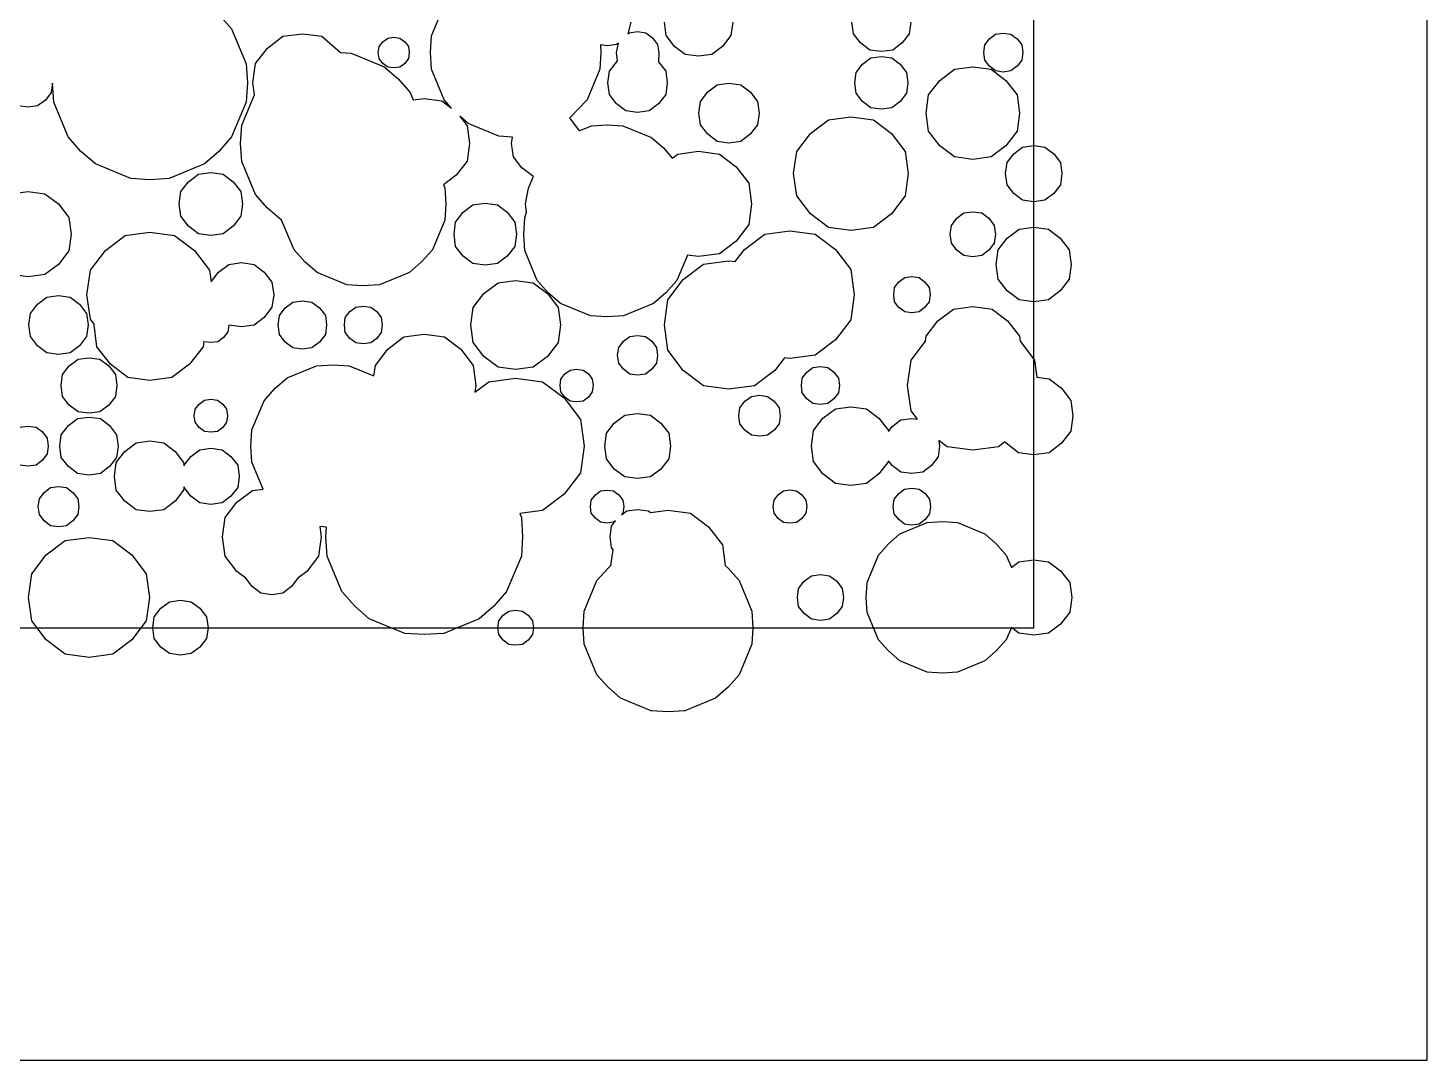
# Model space of a CAD drawing. Extents: x 58 to 158, y 90 to 190.
# Drawn here: x 122.37 to 157.95, y 89.7 to 115.96 of the extents above; entities that cross this region are included whole.
import ezdxf

# ---------------------------------------------------------------- set-up
doc = ezdxf.new("R2010")
doc.units = 0
doc.layers.get('0').update_dxf_attribs({"linetype": 'CONTINUOUS'})

msp = doc.modelspace()

# ---------------------------------------------------------------- linework, layer by layer
at = {"color": 7}
for p, q in [((157.951, 89.7008), (157.951, 189.701)), ((147.95, 100.7), (147.95, 177.701)), ((70.4494, 100.7), (147.95, 100.7)), ((57.9508, 89.7008), (157.951, 89.7008))]:
    msp.add_line(p, q, dxfattribs=at)
at = {"color": 132}
for p, q in [((132.635, 115.755), (132.959, 116.532)), ((137.703, 116.1), (137.63, 115.81)), ((128.461, 115.444), (128.856, 115.744)), ((128.856, 115.744), (129.35, 115.81)), ((129.35, 115.81), (129.844, 115.744)), ((129.844, 115.744), (130.322, 115.335)), ((132.606, 115.331), (132.635, 115.755)), ((137.63, 115.81), (137.664, 115.836)), ((137.664, 115.836), (137.875, 115.864)), ((137.875, 115.864), (138.086, 115.836)), ((138.086, 115.836), (138.256, 115.708)), ((138.256, 115.708), (138.384, 115.54)), ((128.159, 115.051), (128.461, 115.444)), ((130.322, 115.335), (130.588, 115.318)), ((130.588, 115.318), (131.433, 114.97)), ((132.635, 114.905), (132.606, 115.331)), ((136.944, 115.331), (136.915, 114.905)), ((137.1, 115.5), (136.931, 115.524)), ((136.931, 115.524), (136.944, 115.331)), ((137.337, 115.532), (137.1, 115.5)), ((137.392, 115.573), (137.337, 115.532)), ((137.338, 115.331), (137.392, 115.573)), ((137.366, 115.12), (137.338, 115.331)), ((138.384, 115.54), (138.413, 115.331)), ((138.413, 115.331), (138.41, 115.091)), ((128.093, 114.56), (128.159, 115.051)), ((131.433, 114.97), (131.782, 114.667)), ((137.159, 114.855), (137.366, 115.12)), ((138.41, 115.091), (138.592, 114.855)), ((131.782, 114.667), (132.088, 114.319)), ((132.959, 114.128), (132.635, 114.905)), ((136.915, 114.905), (136.591, 114.128)), ((137.119, 114.56), (137.159, 114.855)), ((138.592, 114.855), (138.631, 114.56)), ((127.813, 113.48), (128.134, 114.252)), ((128.134, 114.252), (128.093, 114.56)), ((132.088, 114.319), (132.169, 114.125)), ((137.159, 114.265), (137.119, 114.56)), ((137.341, 114.028), (137.159, 114.265)), ((138.592, 114.265), (138.41, 114.028)), ((138.631, 114.56), (138.592, 114.265)), ((132.169, 114.125), (132.45, 114.162)), ((132.45, 114.162), (132.901, 114.102)), ((132.901, 114.102), (133.143, 113.918)), ((133.143, 113.918), (132.959, 114.128)), ((136.591, 114.128), (136.142, 113.661)), ((137.578, 113.848), (137.341, 114.028)), ((138.41, 114.028), (138.172, 113.848)), ((133.565, 113.526), (133.354, 113.709)), ((133.354, 113.709), (133.539, 113.468)), ((134.346, 113.203), (133.565, 113.526)), ((136.142, 113.661), (136.172, 113.637)), ((136.172, 113.637), (136.387, 113.337)), ((137.875, 113.809), (137.578, 113.848)), ((138.172, 113.848), (137.875, 113.809)), ((142.271, 113.273), (142.729, 113.621)), ((142.729, 113.621), (143.299, 113.696)), ((143.299, 113.696), (143.871, 113.621)), ((143.871, 113.621), (144.329, 113.273)), ((127.781, 113.02), (127.813, 113.48)), ((133.539, 113.468), (133.599, 113.02)), ((134.692, 113.181), (134.346, 113.203)), ((134.67, 113.02), (134.692, 113.181)), ((136.387, 113.337), (136.7, 113.466)), ((136.7, 113.466), (137.1, 113.492)), ((137.1, 113.492), (137.501, 113.466)), ((137.501, 113.466), (138.231, 113.166)), ((138.231, 113.166), (138.533, 112.903)), ((141.921, 112.817), (142.271, 113.273)), ((144.329, 113.273), (144.679, 112.817)), ((127.813, 112.559), (127.781, 113.02)), ((133.599, 113.02), (133.539, 112.572)), ((134.717, 112.677), (134.67, 113.02)), ((138.533, 112.903), (138.759, 112.647)), ((138.895, 112.75), (139.426, 112.82)), ((139.426, 112.82), (139.955, 112.75)), ((141.844, 112.25), (141.921, 112.817)), ((144.679, 112.817), (144.756, 112.25)), ((128.163, 111.72), (127.813, 112.559)), ((133.539, 112.572), (133.263, 112.212)), ((134.928, 112.402), (134.717, 112.677)), ((138.759, 112.647), (138.895, 112.75)), ((139.955, 112.75), (140.379, 112.427)), ((140.379, 112.427), (140.703, 112.006)), ((133.263, 112.212), (132.939, 111.967)), ((135.205, 112.193), (134.928, 112.402)), ((135.102, 111.877), (135.231, 112.189)), ((135.231, 112.189), (135.205, 112.193)), ((141.921, 111.683), (141.844, 112.25)), ((144.756, 112.25), (144.679, 111.683)), ((128.468, 111.373), (128.163, 111.72)), ((132.939, 111.967), (132.971, 111.893)), ((132.971, 111.893), (132.999, 111.481)), ((135.021, 111.481), (135.102, 111.877)), ((140.703, 112.006), (140.774, 111.481)), ((128.818, 111.07), (128.468, 111.373)), ((132.999, 111.481), (132.971, 111.069)), ((133.438, 111.268), (133.689, 111.457)), ((133.689, 111.457), (134.001, 111.499)), ((134.001, 111.499), (134.312, 111.457)), ((134.312, 111.457), (134.561, 111.268)), ((135.049, 111.274), (135.021, 111.481)), ((140.774, 111.481), (140.703, 110.954)), ((142.271, 111.227), (141.921, 111.683)), ((144.679, 111.683), (144.329, 111.227)), ((129.143, 110.316), (128.818, 111.07)), ((132.971, 111.069), (132.657, 110.316)), ((133.207, 110.71), (133.248, 111.02)), ((133.248, 111.02), (133.438, 111.268)), ((134.561, 111.268), (134.753, 111.02)), ((134.753, 111.02), (134.794, 110.71)), ((134.982, 110.71), (135.009, 111.126)), ((135.009, 111.126), (135.049, 111.274)), ((142.729, 110.88), (142.271, 111.227)), ((144.329, 111.227), (143.871, 110.88)), ((133.248, 110.4), (133.207, 110.71)), ((134.794, 110.71), (134.753, 110.4)), ((135.009, 110.294), (134.982, 110.71)), ((140.703, 110.954), (140.379, 110.532)), ((143.299, 110.804), (142.729, 110.88)), ((143.871, 110.88), (143.299, 110.804)), ((129.416, 110.006), (129.143, 110.316)), ((132.657, 110.316), (132.384, 110.006)), ((133.438, 110.152), (133.248, 110.4)), ((134.753, 110.4), (134.561, 110.152)), ((135.326, 109.535), (135.009, 110.294)), ((140.379, 110.532), (139.955, 110.21)), ((129.728, 109.735), (129.416, 110.006)), ((129.416, 110.006), (129.416, 110.006)), ((132.384, 110.006), (132.071, 109.735)), ((133.689, 109.963), (133.438, 110.152)), ((134.001, 109.921), (133.689, 109.963)), ((134.312, 109.963), (134.001, 109.921)), ((134.561, 110.152), (134.312, 109.963)), ((139.142, 110.178), (138.875, 109.535)), ((139.426, 110.14), (139.142, 110.178)), ((139.955, 110.21), (139.426, 110.14)), ((130.485, 109.423), (129.728, 109.735)), ((132.071, 109.735), (131.314, 109.423)), ((130.9, 109.396), (130.485, 109.423)), ((131.314, 109.423), (130.9, 109.396)), ((135.602, 109.222), (135.326, 109.535)), ((138.875, 109.535), (138.598, 109.222)), ((135.917, 108.948), (135.602, 109.222)), ((136.682, 108.634), (135.917, 108.948)), ((138.282, 108.948), (137.518, 108.634)), ((138.598, 109.222), (138.282, 108.948)), ((137.1, 108.604), (136.682, 108.634)), ((137.518, 108.634), (137.1, 108.604)), ((126.625, 106.255), (126.727, 106.386)), ((126.727, 106.386), (126.86, 106.487)), ((126.86, 106.487), (127.025, 106.509)), ((127.025, 106.509), (127.19, 106.487)), ((127.19, 106.487), (127.324, 106.386)), ((127.324, 106.386), (127.424, 106.255)), ((126.603, 106.09), (126.625, 106.255)), ((126.625, 105.926), (126.603, 106.09)), ((127.424, 106.255), (127.447, 106.09)), ((127.447, 106.09), (127.424, 105.926)), ((126.727, 105.793), (126.625, 105.926)), ((126.86, 105.693), (126.727, 105.793)), ((127.025, 105.671), (126.86, 105.693)), ((127.19, 105.693), (127.025, 105.671)), ((127.324, 105.793), (127.19, 105.693)), ((127.424, 105.926), (127.324, 105.793))]:
    msp.add_line(p, q, dxfattribs=at)
at = {"color": 52}
for p, q in [((127.229, 116.302), (127.552, 115.936)), ((127.552, 115.936), (127.923, 115.047)), ((127.923, 115.047), (127.956, 114.56)), ((122.964, 114.318), (122.815, 114.124)), ((122.995, 114.549), (122.964, 114.318)), ((123.027, 114.072), (122.995, 114.549)), ((127.956, 114.56), (127.923, 114.072)), ((122.375, 113.943), (122.131, 113.975)), ((122.619, 113.975), (122.375, 113.943)), ((122.815, 114.124), (122.619, 113.975)), ((123.398, 113.185), (123.027, 114.072)), ((127.923, 114.072), (127.552, 113.185)), ((123.72, 112.817), (123.398, 113.185)), ((127.552, 113.185), (127.229, 112.817)), ((124.091, 112.496), (123.72, 112.817)), ((127.229, 112.817), (126.86, 112.496)), ((124.985, 112.128), (124.091, 112.496)), ((126.86, 112.496), (125.965, 112.128)), ((125.475, 112.095), (124.985, 112.128)), ((125.965, 112.128), (125.475, 112.095)), ((121.945, 111.74), (122.375, 111.797)), ((122.375, 111.797), (122.804, 111.74)), ((122.804, 111.74), (123.148, 111.479)), ((123.148, 111.479), (123.412, 111.136)), ((123.412, 111.136), (123.469, 110.71)), ((123.469, 110.71), (123.412, 110.283)), ((123.148, 109.941), (122.804, 109.681)), ((123.412, 110.283), (123.148, 109.941)), ((122.375, 109.623), (121.938, 109.686)), ((122.804, 109.681), (122.375, 109.623)), ((122.786, 104.142), (122.949, 104.265)), ((122.949, 104.265), (123.15, 104.291)), ((123.15, 104.291), (123.352, 104.265)), ((123.352, 104.265), (123.515, 104.142)), ((144.665, 104.225), (144.85, 104.25)), ((144.85, 104.25), (145.036, 104.225)), ((122.634, 103.78), (122.662, 103.981)), ((122.662, 103.981), (122.786, 104.142)), ((123.515, 104.142), (123.638, 103.981)), ((123.638, 103.981), (123.665, 103.78)), ((144.377, 103.78), (144.402, 103.965)), ((144.402, 103.965), (144.515, 104.112)), ((144.515, 104.112), (144.665, 104.225)), ((145.036, 104.225), (145.185, 104.112)), ((145.185, 104.112), (145.299, 103.965)), ((145.299, 103.965), (145.324, 103.78)), ((122.662, 103.579), (122.634, 103.78)), ((122.786, 103.418), (122.662, 103.579)), ((123.638, 103.579), (123.515, 103.418)), ((123.665, 103.78), (123.638, 103.579)), ((144.402, 103.595), (144.377, 103.78)), ((144.515, 103.448), (144.402, 103.595)), ((145.299, 103.595), (145.185, 103.448)), ((145.324, 103.78), (145.299, 103.595)), ((122.949, 103.295), (122.786, 103.418)), ((123.15, 103.269), (122.949, 103.295)), ((123.352, 103.295), (123.15, 103.269)), ((123.515, 103.418), (123.352, 103.295)), ((144.665, 103.335), (144.515, 103.448)), ((144.85, 103.31), (144.665, 103.335)), ((145.036, 103.335), (144.85, 103.31)), ((145.185, 103.448), (145.036, 103.335)), ((141.968, 101.699), (142.11, 101.883)), ((142.11, 101.883), (142.295, 102.023)), ((142.295, 102.023), (142.525, 102.053)), ((142.525, 102.053), (142.755, 102.023)), ((142.755, 102.023), (142.94, 101.883)), ((142.94, 101.883), (143.082, 101.699)), ((125.975, 101.36), (126.25, 101.398)), ((126.25, 101.398), (126.526, 101.36)), ((141.938, 101.471), (141.968, 101.699)), ((141.968, 101.242), (141.938, 101.471)), ((143.082, 101.699), (143.112, 101.471)), ((143.112, 101.471), (143.082, 101.242)), ((125.585, 100.973), (125.754, 101.194)), ((125.754, 101.194), (125.975, 101.36)), ((126.526, 101.36), (126.746, 101.194)), ((126.746, 101.194), (126.915, 100.973)), ((142.11, 101.057), (141.968, 101.242)), ((142.295, 100.918), (142.11, 101.057)), ((142.94, 101.057), (142.755, 100.918)), ((143.082, 101.242), (142.94, 101.057)), ((125.549, 100.7), (125.585, 100.973)), ((125.585, 100.426), (125.549, 100.7)), ((126.915, 100.973), (126.952, 100.7)), ((126.952, 100.7), (126.915, 100.426)), ((142.525, 100.886), (142.295, 100.918)), ((142.755, 100.918), (142.525, 100.886)), ((125.754, 100.207), (125.585, 100.426)), ((126.915, 100.426), (126.746, 100.207)), ((125.975, 100.04), (125.754, 100.207)), ((126.25, 100.003), (125.975, 100.04)), ((126.526, 100.04), (126.25, 100.003)), ((126.746, 100.207), (126.526, 100.04))]:
    msp.add_line(p, q, dxfattribs=at)
at = {"color": 213}
for p, q in [((138.602, 115.762), (138.556, 116.1)), ((140.294, 116.1), (140.249, 115.762)), ((143.367, 115.809), (143.327, 116.1)), ((144.823, 116.1), (144.784, 115.809)), ((138.811, 115.489), (138.602, 115.762)), ((140.249, 115.762), (140.039, 115.489)), ((143.546, 115.575), (143.367, 115.809)), ((144.784, 115.809), (144.604, 115.575)), ((139.084, 115.282), (138.811, 115.489)), ((139.426, 115.237), (139.084, 115.282)), ((139.766, 115.282), (139.426, 115.237)), ((140.039, 115.489), (139.766, 115.282)), ((143.782, 115.395), (143.546, 115.575)), ((144.075, 115.357), (143.782, 115.395)), ((144.369, 115.395), (144.075, 115.357)), ((144.604, 115.575), (144.369, 115.395)), ((133.969, 109.201), (134.327, 109.474)), ((134.327, 109.474), (134.775, 109.533)), ((134.775, 109.533), (135.223, 109.474)), ((135.223, 109.474), (135.582, 109.201)), ((133.695, 108.844), (133.969, 109.201)), ((135.582, 109.201), (135.856, 108.844)), ((133.634, 108.401), (133.695, 108.844)), ((135.856, 108.844), (135.916, 108.401)), ((133.695, 107.956), (133.634, 108.401)), ((135.916, 108.401), (135.856, 107.956)), ((133.969, 107.599), (133.695, 107.956)), ((135.856, 107.956), (135.582, 107.599)), ((134.327, 107.326), (133.969, 107.599)), ((135.582, 107.599), (135.223, 107.326)), ((134.775, 107.267), (134.327, 107.326)), ((135.223, 107.326), (134.775, 107.267))]:
    msp.add_line(p, q, dxfattribs=at)
at = {"color": 183}
for p, q in [((131.397, 115.606), (131.521, 115.7)), ((131.521, 115.7), (131.676, 115.721)), ((131.676, 115.721), (131.829, 115.7)), ((131.829, 115.7), (131.953, 115.606)), ((131.282, 115.331), (131.302, 115.484)), ((131.302, 115.176), (131.282, 115.331)), ((131.302, 115.484), (131.397, 115.606)), ((131.953, 115.606), (132.048, 115.484)), ((132.048, 115.484), (132.068, 115.331)), ((132.068, 115.331), (132.048, 115.176)), ((131.397, 115.054), (131.302, 115.176)), ((131.521, 114.96), (131.397, 115.054)), ((131.676, 114.94), (131.521, 114.96)), ((131.829, 114.96), (131.676, 114.94)), ((131.953, 115.054), (131.829, 114.96)), ((132.048, 115.176), (131.953, 115.054)), ((135.927, 107.024), (136.028, 107.156)), ((136.028, 107.156), (136.16, 107.255)), ((136.16, 107.255), (136.325, 107.278)), ((136.325, 107.278), (136.49, 107.255)), ((136.49, 107.255), (136.623, 107.156)), ((136.623, 107.156), (136.724, 107.024)), ((135.905, 106.86), (135.927, 107.024)), ((135.927, 106.696), (135.905, 106.86)), ((136.724, 107.024), (136.745, 106.86)), ((136.745, 106.86), (136.724, 106.696)), ((136.028, 106.565), (135.927, 106.696)), ((136.16, 106.464), (136.028, 106.565)), ((136.325, 106.443), (136.16, 106.464)), ((136.49, 106.464), (136.325, 106.443)), ((136.623, 106.565), (136.49, 106.464)), ((136.724, 106.696), (136.623, 106.565)), ((122.838, 102.551), (123.322, 102.917)), ((123.322, 102.917), (123.926, 102.997)), ((123.926, 102.997), (124.529, 102.917)), ((124.529, 102.917), (125.013, 102.551)), ((122.468, 102.07), (122.838, 102.551)), ((125.013, 102.551), (125.382, 102.07)), ((122.388, 101.471), (122.468, 102.07)), ((125.382, 102.07), (125.464, 101.471)), ((122.468, 100.871), (122.388, 101.471)), ((125.464, 101.471), (125.382, 100.871)), ((122.838, 100.39), (122.468, 100.871)), ((125.382, 100.871), (125.013, 100.39)), ((123.322, 100.022), (122.838, 100.39)), ((125.013, 100.39), (124.529, 100.022)), ((123.926, 99.9423), (123.322, 100.022)), ((124.529, 100.022), (123.926, 99.9423))]:
    msp.add_line(p, q, dxfattribs=at)
at = {"color": 9}
for p, q in [((146.703, 115.524), (146.823, 115.679)), ((146.823, 115.679), (146.98, 115.798)), ((146.98, 115.798), (147.175, 115.824)), ((147.175, 115.824), (147.37, 115.798)), ((147.37, 115.798), (147.527, 115.679)), ((147.527, 115.679), (147.647, 115.524)), ((146.677, 115.331), (146.703, 115.524)), ((146.703, 115.136), (146.677, 115.331)), ((147.647, 115.524), (147.673, 115.331)), ((147.673, 115.331), (147.647, 115.136)), ((143.435, 114.824), (143.597, 115.036)), ((143.597, 115.036), (143.809, 115.197)), ((143.809, 115.197), (144.075, 115.233)), ((144.075, 115.233), (144.341, 115.197)), ((144.341, 115.197), (144.554, 115.036)), ((144.554, 115.036), (144.716, 114.824)), ((146.823, 114.981), (146.703, 115.136)), ((146.98, 114.862), (146.823, 114.981)), ((147.527, 114.981), (147.37, 114.862)), ((147.647, 115.136), (147.527, 114.981)), ((143.399, 114.56), (143.435, 114.824)), ((144.716, 114.824), (144.752, 114.56)), ((147.175, 114.836), (146.98, 114.862)), ((147.37, 114.862), (147.175, 114.836)), ((143.435, 114.296), (143.399, 114.56)), ((143.597, 114.085), (143.435, 114.296)), ((144.716, 114.296), (144.554, 114.085)), ((144.752, 114.56), (144.716, 114.296)), ((143.809, 113.923), (143.597, 114.085)), ((144.075, 113.888), (143.809, 113.923)), ((144.341, 113.923), (144.075, 113.888)), ((144.554, 114.085), (144.341, 113.923)), ((122.436, 108.694), (122.618, 108.93)), ((122.618, 108.93), (122.855, 109.109)), ((122.855, 109.109), (123.15, 109.149)), ((123.15, 109.149), (123.446, 109.109)), ((123.446, 109.109), (123.683, 108.93)), ((123.683, 108.93), (123.863, 108.694)), ((130.711, 108.855), (130.9, 108.88)), ((130.9, 108.88), (131.09, 108.855)), ((122.396, 108.401), (122.436, 108.694)), ((123.863, 108.694), (123.904, 108.401)), ((130.418, 108.401), (130.442, 108.588)), ((130.442, 108.588), (130.558, 108.74)), ((130.558, 108.74), (130.711, 108.855)), ((131.09, 108.855), (131.241, 108.74)), ((131.241, 108.74), (131.358, 108.588)), ((131.358, 108.588), (131.384, 108.401)), ((122.436, 108.106), (122.396, 108.401)), ((123.904, 108.401), (123.863, 108.106)), ((130.442, 108.212), (130.418, 108.401)), ((130.558, 108.06), (130.442, 108.212)), ((131.358, 108.212), (131.241, 108.06)), ((131.384, 108.401), (131.358, 108.212)), ((122.618, 107.87), (122.436, 108.106)), ((122.855, 107.691), (122.618, 107.87)), ((123.683, 107.87), (123.446, 107.691)), ((123.863, 108.106), (123.683, 107.87)), ((130.711, 107.946), (130.558, 108.06)), ((130.9, 107.92), (130.711, 107.946)), ((131.09, 107.946), (130.9, 107.92)), ((131.241, 108.06), (131.09, 107.946)), ((137.368, 107.63), (137.395, 107.827)), ((137.395, 107.827), (137.517, 107.986)), ((137.517, 107.986), (137.676, 108.107)), ((137.676, 108.107), (137.875, 108.133)), ((137.875, 108.133), (138.074, 108.107)), ((138.074, 108.107), (138.234, 107.986)), ((138.234, 107.986), (138.355, 107.827)), ((138.355, 107.827), (138.383, 107.63)), ((123.15, 107.651), (122.855, 107.691)), ((123.446, 107.691), (123.15, 107.651)), ((137.395, 107.432), (137.368, 107.63)), ((138.383, 107.63), (138.355, 107.432)), ((137.517, 107.273), (137.395, 107.432)), ((137.676, 107.153), (137.517, 107.273)), ((137.875, 107.126), (137.676, 107.153)), ((138.074, 107.153), (137.875, 107.126)), ((138.234, 107.273), (138.074, 107.153)), ((138.355, 107.432), (138.234, 107.273)), ((140.477, 106.295), (140.604, 106.459)), ((140.604, 106.459), (140.769, 106.584)), ((140.769, 106.584), (140.975, 106.612)), ((140.975, 106.612), (141.181, 106.584)), ((141.181, 106.584), (141.347, 106.459)), ((141.347, 106.459), (141.472, 106.295)), ((140.45, 106.09), (140.477, 106.295)), ((140.477, 105.886), (140.45, 106.09)), ((141.472, 106.295), (141.5, 106.09)), ((141.5, 106.09), (141.472, 105.886)), ((140.604, 105.722), (140.477, 105.886)), ((140.769, 105.596), (140.604, 105.722)), ((141.347, 105.722), (141.181, 105.596)), ((141.472, 105.886), (141.347, 105.722)), ((140.975, 105.569), (140.769, 105.596)), ((141.181, 105.596), (140.975, 105.569))]:
    msp.add_line(p, q, dxfattribs=at)
at = {"color": 15}
for p, q in [((145.934, 114.906), (146.4, 114.969)), ((146.4, 114.969), (146.866, 114.906)), ((145.276, 114.253), (145.561, 114.624)), ((145.561, 114.624), (145.934, 114.906)), ((146.866, 114.906), (147.239, 114.624)), ((147.239, 114.624), (147.525, 114.253)), ((145.214, 113.79), (145.276, 114.253)), ((147.525, 114.253), (147.586, 113.79)), ((145.276, 113.327), (145.214, 113.79)), ((147.586, 113.79), (147.525, 113.327)), ((145.561, 112.956), (145.276, 113.327)), ((147.525, 113.327), (147.239, 112.956)), ((145.934, 112.674), (145.561, 112.956)), ((147.239, 112.956), (146.866, 112.674)), ((146.4, 112.612), (145.934, 112.674)), ((146.866, 112.674), (146.4, 112.612)), ((147.275, 110.611), (147.575, 110.839)), ((147.575, 110.839), (147.95, 110.888)), ((147.95, 110.888), (148.325, 110.839)), ((148.325, 110.839), (148.626, 110.611)), ((146.995, 109.94), (147.046, 110.312)), ((147.046, 110.312), (147.275, 110.611)), ((148.626, 110.611), (148.854, 110.312)), ((148.854, 110.312), (148.904, 109.94)), ((147.046, 109.568), (146.995, 109.94)), ((148.904, 109.94), (148.854, 109.568)), ((144.523, 109.495), (144.669, 109.605)), ((144.669, 109.605), (144.85, 109.63)), ((144.85, 109.63), (145.032, 109.605)), ((145.032, 109.605), (145.176, 109.495)), ((144.388, 109.17), (144.413, 109.35)), ((144.413, 109.35), (144.523, 109.495)), ((145.176, 109.495), (145.288, 109.35)), ((145.288, 109.35), (145.313, 109.17)), ((147.275, 109.27), (147.046, 109.568)), ((147.575, 109.041), (147.275, 109.27)), ((148.626, 109.27), (148.325, 109.041)), ((148.854, 109.568), (148.626, 109.27)), ((128.914, 108.833), (129.109, 108.981)), ((129.109, 108.981), (129.35, 109.014)), ((129.35, 109.014), (129.592, 108.981)), ((129.592, 108.981), (129.786, 108.833)), ((144.413, 108.99), (144.388, 109.17)), ((144.523, 108.846), (144.413, 108.99)), ((145.288, 108.99), (145.176, 108.846)), ((145.313, 109.17), (145.288, 108.99)), ((147.95, 108.992), (147.575, 109.041)), ((148.325, 109.041), (147.95, 108.992)), ((128.732, 108.401), (128.765, 108.64)), ((128.765, 108.64), (128.914, 108.833)), ((129.786, 108.833), (129.935, 108.64)), ((129.935, 108.64), (129.967, 108.401)), ((144.669, 108.736), (144.523, 108.846)), ((144.85, 108.711), (144.669, 108.736)), ((145.032, 108.736), (144.85, 108.711)), ((145.176, 108.846), (145.032, 108.736)), ((128.765, 108.16), (128.732, 108.401)), ((128.914, 107.967), (128.765, 108.16)), ((129.935, 108.16), (129.786, 107.967)), ((129.967, 108.401), (129.935, 108.16)), ((129.109, 107.819), (128.914, 107.967)), ((129.35, 107.787), (129.109, 107.819)), ((129.592, 107.819), (129.35, 107.787)), ((129.786, 107.967), (129.592, 107.819)), ((123.422, 107.359), (123.647, 107.528)), ((123.647, 107.528), (123.926, 107.565)), ((123.926, 107.565), (124.204, 107.528)), ((124.204, 107.528), (124.427, 107.359)), ((123.216, 106.86), (123.253, 107.137)), ((123.253, 107.137), (123.422, 107.359)), ((124.427, 107.359), (124.598, 107.137)), ((124.598, 107.137), (124.635, 106.86)), ((123.253, 106.583), (123.216, 106.86)), ((124.635, 106.86), (124.598, 106.583)), ((123.422, 106.361), (123.253, 106.583)), ((124.598, 106.583), (124.427, 106.361)), ((123.647, 106.192), (123.422, 106.361)), ((123.926, 106.154), (123.647, 106.192)), ((124.204, 106.192), (123.926, 106.154)), ((124.427, 106.361), (124.204, 106.192))]:
    msp.add_line(p, q, dxfattribs=at)
at = {"color": 242}
for p, q in [((139.475, 114.088), (139.659, 114.328)), ((139.659, 114.328), (139.9, 114.51)), ((139.9, 114.51), (140.2, 114.549)), ((140.2, 114.549), (140.501, 114.51)), ((140.501, 114.51), (140.74, 114.328)), ((140.74, 114.328), (140.925, 114.088)), ((139.435, 113.79), (139.475, 114.088)), ((140.925, 114.088), (140.965, 113.79)), ((139.475, 113.492), (139.435, 113.79)), ((140.965, 113.79), (140.925, 113.492)), ((139.659, 113.253), (139.475, 113.492)), ((139.9, 113.071), (139.659, 113.253)), ((140.74, 113.253), (140.501, 113.071)), ((140.925, 113.492), (140.74, 113.253)), ((140.2, 113.029), (139.9, 113.071)), ((140.501, 113.071), (140.2, 113.029)), ((147.442, 112.755), (147.668, 112.926)), ((147.668, 112.926), (147.95, 112.965)), ((147.95, 112.965), (148.232, 112.926)), ((148.232, 112.926), (148.459, 112.755)), ((147.231, 112.25), (147.27, 112.53)), ((147.27, 112.53), (147.442, 112.755)), ((148.459, 112.755), (148.631, 112.53)), ((148.631, 112.53), (148.668, 112.25)), ((147.27, 111.97), (147.231, 112.25)), ((148.668, 112.25), (148.631, 111.97)), ((147.442, 111.745), (147.27, 111.97)), ((147.668, 111.574), (147.442, 111.745)), ((148.459, 111.745), (148.232, 111.574)), ((148.631, 111.97), (148.459, 111.745)), ((147.95, 111.536), (147.668, 111.574)), ((148.232, 111.574), (147.95, 111.536)), ((124.343, 110.295), (124.846, 110.677)), ((124.846, 110.677), (125.475, 110.761)), ((125.475, 110.761), (126.103, 110.677)), ((126.103, 110.677), (126.607, 110.295)), ((123.959, 109.794), (124.343, 110.295)), ((126.607, 110.295), (126.992, 109.794)), ((127.219, 109.747), (127.478, 109.942)), ((127.478, 109.942), (127.801, 109.986)), ((127.801, 109.986), (128.122, 109.942)), ((128.122, 109.942), (128.381, 109.747)), ((123.873, 109.17), (123.959, 109.794)), ((126.992, 109.794), (127.032, 109.502)), ((127.032, 109.502), (127.219, 109.747)), ((128.381, 109.747), (128.578, 109.491)), ((128.578, 109.491), (128.621, 109.17)), ((123.959, 108.545), (123.873, 109.17)), ((128.621, 109.17), (128.578, 108.85)), ((124.055, 108.42), (123.959, 108.545)), ((128.381, 108.593), (128.122, 108.398)), ((128.578, 108.85), (128.381, 108.593)), ((124.053, 108.401), (124.055, 108.42)), ((124.127, 107.845), (124.053, 108.401)), ((127.452, 108.224), (127.345, 108.084)), ((127.477, 108.399), (127.452, 108.224)), ((127.478, 108.398), (127.477, 108.399)), ((127.801, 108.354), (127.478, 108.398)), ((128.122, 108.398), (127.801, 108.354)), ((124.468, 107.4), (124.127, 107.845)), ((126.824, 107.845), (126.482, 107.4)), ((126.842, 107.98), (126.824, 107.845)), ((126.848, 107.975), (126.842, 107.98)), ((127.025, 107.951), (126.848, 107.975)), ((127.202, 107.975), (127.025, 107.951)), ((127.345, 108.084), (127.202, 107.975)), ((124.916, 107.061), (124.468, 107.4)), ((126.482, 107.4), (126.034, 107.061)), ((125.475, 106.987), (124.916, 107.061)), ((126.034, 107.061), (125.475, 106.987)), ((123.633, 106.019), (123.926, 106.058)), ((123.926, 106.058), (124.216, 106.019)), ((122.174, 105.802), (122.375, 105.829)), ((122.375, 105.829), (122.577, 105.802)), ((122.577, 105.802), (122.738, 105.68)), ((122.738, 105.68), (122.861, 105.519)), ((123.221, 105.61), (123.401, 105.841)), ((123.401, 105.841), (123.633, 106.019)), ((124.216, 106.019), (124.45, 105.841)), ((124.45, 105.841), (124.628, 105.61)), ((122.861, 105.519), (122.887, 105.321)), ((122.887, 105.321), (122.861, 105.121)), ((123.183, 105.321), (123.221, 105.61)), ((123.221, 105.03), (123.183, 105.321)), ((124.628, 105.61), (124.668, 105.321)), ((124.668, 105.321), (124.628, 105.03)), ((122.738, 104.961), (122.577, 104.838)), ((122.861, 105.121), (122.738, 104.961)), ((123.401, 104.798), (123.221, 105.03)), ((124.628, 105.03), (124.45, 104.798)), ((122.375, 104.812), (122.174, 104.838)), ((122.577, 104.838), (122.375, 104.812)), ((123.633, 104.621), (123.401, 104.798)), ((123.926, 104.582), (123.633, 104.621)), ((124.216, 104.621), (123.926, 104.582)), ((124.45, 104.798), (124.216, 104.621))]:
    msp.add_line(p, q, dxfattribs=at)
at = {"color": 102}
for p, q in [((126.456, 112.045), (126.709, 112.237)), ((126.709, 112.237), (127.025, 112.28)), ((127.025, 112.28), (127.34, 112.237)), ((127.34, 112.237), (127.594, 112.045)), ((126.22, 111.481), (126.263, 111.794)), ((126.263, 111.794), (126.456, 112.045)), ((127.594, 112.045), (127.788, 111.794)), ((127.788, 111.794), (127.83, 111.481)), ((126.263, 111.166), (126.22, 111.481)), ((127.83, 111.481), (127.788, 111.166)), ((126.456, 110.914), (126.263, 111.166)), ((127.788, 111.166), (127.594, 110.914)), ((126.709, 110.722), (126.456, 110.914)), ((127.025, 110.68), (126.709, 110.722)), ((127.34, 110.722), (127.025, 110.68)), ((127.594, 110.914), (127.34, 110.722)), ((145.91, 108.807), (146.4, 108.872)), ((146.4, 108.872), (146.891, 108.807)), ((145.515, 108.508), (145.91, 108.807)), ((146.891, 108.807), (147.285, 108.508)), ((131.935, 108.095), (132.45, 108.163)), ((132.45, 108.163), (132.964, 108.095)), ((145.215, 108.118), (145.515, 108.508)), ((147.285, 108.508), (147.585, 108.118)), ((131.523, 107.782), (131.935, 108.095)), ((132.964, 108.095), (133.378, 107.782)), ((144.83, 107.506), (145.197, 107.985)), ((145.197, 107.985), (145.215, 108.118)), ((147.585, 108.118), (147.603, 107.985)), ((147.603, 107.985), (147.971, 107.506)), ((131.207, 107.371), (131.523, 107.782)), ((133.378, 107.782), (133.693, 107.371)), ((144.742, 106.86), (144.83, 107.506)), ((147.971, 107.506), (148.029, 107.069)), ((128.962, 107.054), (129.713, 107.363)), ((129.713, 107.363), (130.125, 107.39)), ((130.125, 107.39), (130.537, 107.363)), ((130.537, 107.363), (131.171, 107.103)), ((131.171, 107.103), (131.207, 107.371)), ((133.693, 107.371), (133.762, 106.86)), ((142.065, 107.049), (142.182, 107.202)), ((142.182, 107.202), (142.335, 107.317)), ((142.335, 107.317), (142.525, 107.342)), ((142.525, 107.342), (142.715, 107.317)), ((142.715, 107.317), (142.868, 107.202)), ((142.868, 107.202), (142.985, 107.049)), ((128.379, 106.475), (128.651, 106.784)), ((128.651, 106.784), (128.962, 107.054)), ((133.739, 106.689), (134.093, 106.958)), ((133.762, 106.86), (133.739, 106.689)), ((134.093, 106.958), (134.775, 107.049)), ((134.775, 107.049), (135.459, 106.958)), ((135.459, 106.958), (136.005, 106.543)), ((142.04, 106.86), (142.065, 107.049)), ((142.065, 106.671), (142.04, 106.86)), ((142.985, 107.049), (143.01, 106.86)), ((143.01, 106.86), (142.985, 106.671)), ((144.83, 106.214), (144.742, 106.86)), ((148.029, 107.069), (148.342, 107.028)), ((148.342, 107.028), (148.655, 106.79)), ((148.655, 106.79), (148.894, 106.478)), ((128.068, 105.729), (128.379, 106.475)), ((136.005, 106.543), (136.423, 105.999)), ((142.182, 106.519), (142.065, 106.671)), ((142.335, 106.402), (142.182, 106.519)), ((142.525, 106.378), (142.335, 106.402)), ((142.715, 106.402), (142.525, 106.378)), ((142.868, 106.519), (142.715, 106.402)), ((142.985, 106.671), (142.868, 106.519)), ((148.894, 106.478), (148.947, 106.09)), ((137.284, 105.906), (137.547, 106.106)), ((137.547, 106.106), (137.875, 106.149)), ((137.875, 106.149), (138.202, 106.106)), ((138.202, 106.106), (138.465, 105.906)), ((142.346, 105.712), (142.589, 106.028)), ((142.589, 106.028), (142.905, 106.267)), ((142.905, 106.267), (143.299, 106.321)), ((143.299, 106.321), (143.695, 106.267)), ((143.695, 106.267), (144.012, 106.028)), ((144.012, 106.028), (144.254, 105.712)), ((144.992, 106.003), (144.83, 106.214)), ((148.947, 106.09), (148.894, 105.701)), ((128.04, 105.321), (128.068, 105.729)), ((136.423, 105.999), (136.515, 105.321)), ((137.085, 105.646), (137.284, 105.906)), ((138.465, 105.906), (138.666, 105.646)), ((142.294, 105.321), (142.346, 105.712)), ((144.254, 105.712), (144.257, 105.694)), ((144.257, 105.694), (144.351, 105.817)), ((144.351, 105.817), (144.573, 105.985)), ((144.573, 105.985), (144.85, 106.022)), ((144.85, 106.022), (144.992, 106.003)), ((148.894, 105.701), (148.655, 105.39)), ((128.068, 104.912), (128.04, 105.321)), ((136.515, 105.321), (136.423, 104.641)), ((137.04, 105.321), (137.085, 105.646)), ((137.085, 104.994), (137.04, 105.321)), ((138.666, 105.646), (138.709, 105.321)), ((138.709, 105.321), (138.666, 104.994)), ((142.346, 104.928), (142.294, 105.321)), ((145.557, 105.321), (145.519, 105.045)), ((145.749, 105.3), (145.537, 105.461)), ((145.537, 105.461), (145.557, 105.321)), ((147.217, 105.427), (147.05, 105.3)), ((147.246, 105.39), (147.217, 105.427)), ((147.559, 105.152), (147.246, 105.39)), ((148.655, 105.39), (148.342, 105.152)), ((137.284, 104.734), (137.085, 104.994)), ((138.666, 104.994), (138.465, 104.734)), ((145.519, 105.045), (145.35, 104.823)), ((146.4, 105.213), (145.749, 105.3)), ((147.05, 105.3), (146.4, 105.213)), ((147.95, 105.1), (147.559, 105.152)), ((148.342, 105.152), (147.95, 105.1)), ((128.353, 104.226), (128.068, 104.912)), ((136.423, 104.641), (136.005, 104.098)), ((137.547, 104.534), (137.284, 104.734)), ((138.465, 104.734), (138.202, 104.534)), ((142.589, 104.612), (142.346, 104.928)), ((142.905, 104.372), (142.589, 104.612)), ((144.012, 104.612), (143.695, 104.372)), ((144.254, 104.928), (144.012, 104.612)), ((144.257, 104.946), (144.254, 104.928)), ((144.351, 104.823), (144.257, 104.946)), ((144.573, 104.655), (144.351, 104.823)), ((144.85, 104.618), (144.573, 104.655)), ((145.127, 104.655), (144.85, 104.618)), ((145.35, 104.823), (145.127, 104.655)), ((137.875, 104.491), (137.547, 104.534)), ((138.202, 104.534), (137.875, 104.491)), ((143.299, 104.319), (142.905, 104.372)), ((143.695, 104.372), (143.299, 104.319)), ((127.387, 103.499), (127.688, 103.892)), ((127.688, 103.892), (128.083, 104.191)), ((128.083, 104.191), (128.353, 104.226)), ((136.005, 104.098), (135.459, 103.682)), ((141.323, 103.78), (141.347, 103.947)), ((141.347, 103.947), (141.449, 104.079)), ((141.449, 104.079), (141.582, 104.181)), ((141.582, 104.181), (141.751, 104.203)), ((141.751, 104.203), (141.917, 104.181)), ((141.917, 104.181), (142.052, 104.079)), ((142.052, 104.079), (142.154, 103.947)), ((142.154, 103.947), (142.176, 103.78)), ((135.459, 103.682), (134.877, 103.605)), ((134.877, 103.605), (134.92, 103.502)), ((141.347, 103.613), (141.323, 103.78)), ((141.449, 103.481), (141.347, 103.613)), ((142.154, 103.613), (142.052, 103.481)), ((142.176, 103.78), (142.154, 103.613)), ((127.321, 103.01), (127.387, 103.499)), ((129.964, 103.261), (129.795, 103.271)), ((129.795, 103.271), (129.829, 103.01)), ((129.947, 103.01), (129.964, 103.261)), ((134.92, 103.502), (134.953, 103.01)), ((141.582, 103.379), (141.449, 103.481)), ((141.751, 103.357), (141.582, 103.379)), ((141.917, 103.379), (141.751, 103.357)), ((142.052, 103.481), (141.917, 103.379)), ((127.387, 102.52), (127.321, 103.01)), ((129.829, 103.01), (129.763, 102.52)), ((129.981, 102.519), (129.947, 103.01)), ((134.953, 103.01), (134.92, 102.519)), ((127.688, 102.129), (127.387, 102.52)), ((129.763, 102.52), (129.462, 102.129)), ((130.354, 101.622), (129.981, 102.519)), ((134.92, 102.519), (134.546, 101.622)), ((127.912, 101.958), (127.688, 102.129)), ((129.462, 102.129), (129.238, 101.958)), ((128.076, 101.745), (127.912, 101.958)), ((129.238, 101.958), (129.074, 101.745)), ((128.298, 101.577), (128.076, 101.745)), ((128.575, 101.539), (128.298, 101.577)), ((128.852, 101.577), (128.575, 101.539)), ((129.074, 101.745), (128.852, 101.577)), ((130.681, 101.251), (130.354, 101.622)), ((134.546, 101.622), (134.22, 101.251)), ((131.053, 100.928), (130.681, 101.251)), ((134.22, 101.251), (133.847, 100.928)), ((131.955, 100.555), (131.053, 100.928)), ((133.847, 100.928), (132.945, 100.555)), ((132.45, 100.524), (131.955, 100.555)), ((132.945, 100.555), (132.45, 100.524))]:
    msp.add_line(p, q, dxfattribs=at)
at = {"color": 30}
for p, q in [((145.856, 110.935), (145.994, 111.114)), ((145.994, 111.114), (146.174, 111.252)), ((146.174, 111.252), (146.4, 111.281)), ((146.4, 111.281), (146.626, 111.252)), ((146.626, 111.252), (146.807, 111.114)), ((146.807, 111.114), (146.944, 110.935)), ((145.825, 110.71), (145.856, 110.935)), ((145.856, 110.486), (145.825, 110.71)), ((146.944, 110.935), (146.975, 110.71)), ((146.975, 110.71), (146.944, 110.486)), ((145.994, 110.307), (145.856, 110.486)), ((146.174, 110.169), (145.994, 110.307)), ((146.807, 110.307), (146.626, 110.169)), ((146.944, 110.486), (146.807, 110.307)), ((146.4, 110.138), (146.174, 110.169)), ((146.626, 110.169), (146.4, 110.138)), ((136.677, 103.78), (136.699, 103.945)), ((136.699, 103.945), (136.801, 104.078)), ((136.801, 104.078), (136.934, 104.178)), ((136.934, 104.178), (137.1, 104.202)), ((137.1, 104.202), (137.267, 104.178)), ((137.267, 104.178), (137.4, 104.078)), ((137.4, 104.078), (137.502, 103.945)), ((137.502, 103.945), (137.524, 103.78)), ((136.699, 103.615), (136.677, 103.78)), ((136.801, 103.482), (136.699, 103.615)), ((137.466, 103.569), (137.6, 103.67)), ((137.502, 103.615), (137.466, 103.569)), ((137.524, 103.78), (137.502, 103.615)), ((137.6, 103.67), (137.875, 103.707)), ((137.875, 103.707), (138.15, 103.67)), ((138.15, 103.67), (138.206, 103.628)), ((138.206, 103.628), (138.65, 103.688)), ((138.65, 103.688), (139.222, 103.612)), ((139.222, 103.612), (139.681, 103.263)), ((136.934, 103.382), (136.801, 103.482)), ((137.1, 103.358), (136.934, 103.382)), ((137.267, 103.382), (137.1, 103.358)), ((137.174, 103.01), (137.21, 103.284)), ((137.21, 103.284), (137.312, 103.416)), ((137.312, 103.416), (137.267, 103.382)), ((139.681, 103.263), (140.031, 102.809)), ((144.543, 103.084), (145.242, 103.372)), ((145.242, 103.372), (145.626, 103.397)), ((145.626, 103.397), (146.009, 103.372)), ((146.009, 103.372), (146.707, 103.084)), ((137.21, 102.737), (137.174, 103.01)), ((144.001, 102.545), (144.253, 102.833)), ((144.253, 102.833), (144.543, 103.084)), ((146.707, 103.084), (146.997, 102.833)), ((146.997, 102.833), (147.249, 102.545)), ((137.199, 102.281), (137.253, 102.682)), ((137.253, 102.682), (137.21, 102.737)), ((140.031, 102.809), (140.101, 102.281)), ((143.711, 101.851), (144.001, 102.545)), ((147.249, 102.545), (147.38, 102.234)), ((136.842, 101.896), (137.124, 102.216)), ((137.124, 102.216), (137.199, 102.281)), ((140.101, 102.281), (140.177, 102.216)), ((140.177, 102.216), (140.458, 101.896)), ((147.38, 102.234), (147.572, 102.379)), ((147.572, 102.379), (147.95, 102.43)), ((147.95, 102.43), (148.329, 102.379)), ((148.329, 102.379), (148.634, 102.149)), ((148.634, 102.149), (148.865, 101.847)), ((136.521, 101.123), (136.842, 101.896)), ((140.458, 101.896), (140.781, 101.123)), ((143.685, 101.471), (143.711, 101.851)), ((148.865, 101.847), (148.916, 101.471)), ((143.711, 101.089), (143.685, 101.471)), ((148.916, 101.471), (148.865, 101.093)), ((134.457, 101.017), (134.598, 101.124)), ((134.598, 101.124), (134.775, 101.148)), ((134.775, 101.148), (134.953, 101.124)), ((134.953, 101.124), (135.093, 101.017)), ((136.492, 100.7), (136.521, 101.123)), ((140.781, 101.123), (140.808, 100.7)), ((144.001, 100.394), (143.711, 101.089)), ((148.865, 101.093), (148.634, 100.791)), ((134.324, 100.7), (134.348, 100.875)), ((134.348, 100.524), (134.324, 100.7)), ((134.348, 100.875), (134.457, 101.017)), ((135.093, 101.017), (135.202, 100.875)), ((135.202, 100.875), (135.225, 100.7)), ((135.225, 100.7), (135.202, 100.524)), ((136.521, 100.277), (136.492, 100.7)), ((140.808, 100.7), (140.781, 100.277)), ((147.38, 100.706), (147.249, 100.394)), ((147.572, 100.561), (147.38, 100.706)), ((148.634, 100.791), (148.329, 100.561)), ((134.457, 100.383), (134.348, 100.524)), ((134.598, 100.276), (134.457, 100.383)), ((135.093, 100.383), (134.953, 100.276)), ((135.202, 100.524), (135.093, 100.383)), ((144.253, 100.108), (144.001, 100.394)), ((147.249, 100.394), (146.997, 100.108)), ((147.95, 100.51), (147.572, 100.561)), ((148.329, 100.561), (147.95, 100.51)), ((134.775, 100.252), (134.598, 100.276)), ((134.953, 100.276), (134.775, 100.252)), ((136.842, 99.5027), (136.521, 100.277)), ((140.781, 100.277), (140.458, 99.5027)), ((144.543, 99.8569), (144.253, 100.108)), ((146.997, 100.108), (146.707, 99.8569)), ((145.242, 99.5687), (144.543, 99.8569)), ((146.707, 99.8569), (146.009, 99.5687)), ((137.124, 99.1842), (136.842, 99.5027)), ((140.458, 99.5027), (140.177, 99.1842)), ((145.626, 99.5426), (145.242, 99.5687)), ((146.009, 99.5687), (145.626, 99.5426)), ((137.445, 98.9044), (137.124, 99.1842)), ((140.177, 99.1842), (139.855, 98.9044)), ((138.224, 98.5834), (137.445, 98.9044)), ((138.65, 98.5559), (138.224, 98.5834)), ((139.077, 98.5834), (138.65, 98.5559)), ((139.855, 98.9044), (139.077, 98.5834))]:
    msp.add_line(p, q, dxfattribs=at)
at = {"color": 142}
for p, q in [((140.593, 110.319), (141.108, 110.71)), ((141.108, 110.71), (141.751, 110.796)), ((141.751, 110.796), (142.391, 110.71)), ((142.391, 110.71), (142.907, 110.319)), ((140.359, 110.013), (140.593, 110.319)), ((142.907, 110.319), (143.299, 109.808)), ((139.037, 109.555), (139.555, 109.948)), ((139.555, 109.948), (140.2, 110.034)), ((140.2, 110.034), (140.359, 110.013)), ((143.299, 109.808), (143.386, 109.17)), ((138.642, 109.041), (139.037, 109.555)), ((138.556, 108.401), (138.642, 109.041)), ((143.386, 109.17), (143.299, 108.533)), ((143.299, 108.533), (142.907, 108.02)), ((138.642, 107.758), (138.556, 108.401)), ((142.907, 108.02), (142.391, 107.63)), ((139.037, 107.244), (138.642, 107.758)), ((141.609, 107.564), (141.363, 107.244)), ((141.751, 107.545), (141.609, 107.564)), ((142.391, 107.63), (141.751, 107.545)), ((139.555, 106.852), (139.037, 107.244)), ((141.363, 107.244), (140.845, 106.852)), ((140.2, 106.766), (139.555, 106.852)), ((140.845, 106.852), (140.2, 106.766)), ((124.835, 105.186), (125.12, 105.402)), ((125.12, 105.402), (125.475, 105.449)), ((125.475, 105.449), (125.83, 105.402)), ((125.83, 105.402), (126.115, 105.186)), ((124.619, 104.903), (124.835, 105.186)), ((126.115, 105.186), (126.331, 104.903)), ((126.344, 104.83), (126.516, 105.055)), ((126.516, 105.055), (126.744, 105.227)), ((126.744, 105.227), (127.025, 105.264)), ((127.025, 105.264), (127.307, 105.227)), ((127.307, 105.227), (127.533, 105.055)), ((127.533, 105.055), (127.706, 104.83)), ((124.57, 104.55), (124.619, 104.903)), ((126.331, 104.903), (126.343, 104.821)), ((126.343, 104.821), (126.344, 104.83)), ((127.706, 104.83), (127.744, 104.55)), ((124.619, 104.198), (124.57, 104.55)), ((126.343, 104.279), (126.331, 104.198)), ((126.344, 104.269), (126.343, 104.279)), ((126.516, 104.045), (126.344, 104.269)), ((127.706, 104.269), (127.533, 104.045)), ((127.744, 104.55), (127.706, 104.269)), ((124.835, 103.915), (124.619, 104.198)), ((125.12, 103.699), (124.835, 103.915)), ((126.115, 103.915), (125.83, 103.699)), ((126.331, 104.198), (126.115, 103.915)), ((126.744, 103.874), (126.516, 104.045)), ((127.533, 104.045), (127.307, 103.874)), ((125.475, 103.652), (125.12, 103.699)), ((125.83, 103.699), (125.475, 103.652)), ((127.025, 103.837), (126.744, 103.874)), ((127.307, 103.874), (127.025, 103.837))]:
    msp.add_line(p, q, dxfattribs=at)

doc.saveas('drawing.dxf')
